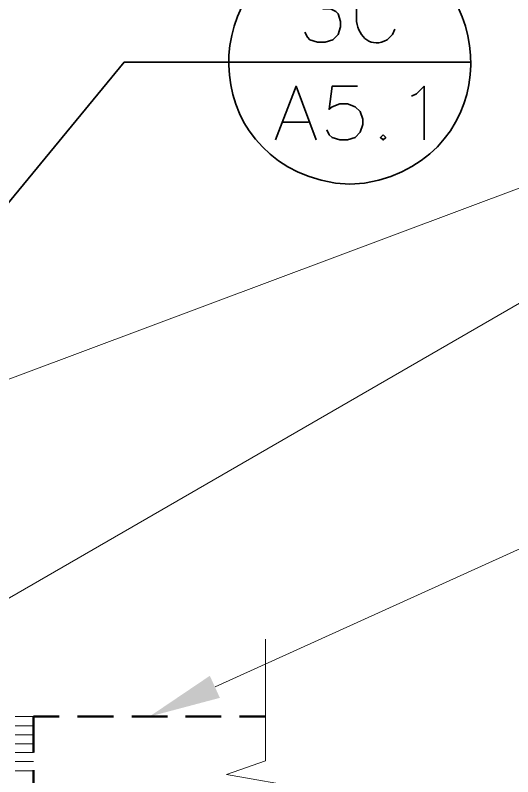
# Model space of a CAD drawing. Header units: inches. Extents: x 5 to 516, y -193 to 129.
# Drawn here: x 36.601 to 37.755, y -191.201 to -189.437 of the extents above; entities that cross this region are included whole.
import ezdxf

# ---------------------------------------------------------------- set-up
doc = ezdxf.new("R2010")
doc.units = ezdxf.units.IN
doc.header["$MEASUREMENT"] = 0
doc.layers.add('PDF7_Geometry', color=7, linetype='Continuous')
doc.layers.add('PDF7_Solid Fills', color=7, linetype='Continuous')

msp = doc.modelspace()

# ---------------------------------------------------------------- linework, layer by layer
at = {"layer": 'PDF7_Geometry', "lineweight": 15}
for points in [[(34.5835512, -191.0291176), (39.0824405, -189.3457841), (39.5824405, -189.3457841)], [(35.7524401, -191.2680067), (39.0824405, -189.3457843), (39.5824405, -189.3457843)], [(37.0646622, -190.992451), (39.0824401, -190.0791176), (39.5824403, -190.0791176)], [(37.1813297, -191.580229), (37.1813297, -191.2580067), (37.2757742, -191.2280067), (37.0913297, -191.1957845), (37.1813297, -191.1635623), (37.1813297, -190.8824511)], [(36.6435512, -191.06134), (36.601329, -191.06134)], [(36.6435512, -191.0824511), (36.601329, -191.0824511)], [(36.6435512, -191.1035622), (36.601329, -191.1035622)], [(36.6435512, -191.1246733), (36.601329, -191.1246733)], [(36.6435512, -191.1446733), (36.601329, -191.1446733)], [(36.6435512, -191.1657844), (36.601329, -191.1657844)], [(36.6435512, -191.1868955), (36.601329, -191.1868955)]]:
    msp.add_lwpolyline(points, dxfattribs=at)
at = {"layer": 'PDF7_Geometry', "lineweight": 35}
for points in [[(37.2846623, -189.3746734), (37.3502178, -189.3746734), (37.3146623, -189.4224512), (37.3324401, -189.4224512), (37.3446623, -189.4280068), (37.3502178, -189.4335623), (37.3557734, -189.4513401), (37.3557734, -189.4635623), (37.3502178, -189.4813401), (37.3379956, -189.4935623), (37.3202178, -189.4991179), (37.30244, -189.4991179), (37.2846623, -189.4935623), (37.2791067, -189.4880068), (37.27244, -189.4757845)], [(37.4635511, -189.4935622), (37.4757733, -189.48134), (37.4813289, -189.4691178)], [(36.3968853, -190.0991177), (36.853552, -189.5457844), (37.0957743, -189.5457844), (37.6579966, -189.5457844)], [(37.2046633, -189.7257844), (37.252441, -189.6013399), (37.2991077, -189.7257844)], [(37.3946635, -189.6013399), (37.3357746, -189.6013399), (37.3291079, -189.6546733), (37.3357746, -189.6491177), (37.3535523, -189.642451), (37.3713301, -189.642451), (37.3891079, -189.6491177), (37.4013301, -189.6602288), (37.4068857, -189.6780066), (37.4068857, -189.6902288), (37.4013301, -189.7080066), (37.3891079, -189.7202288), (37.3713301, -189.7257844), (37.3535523, -189.7257844), (37.3357746, -189.7202288), (37.3291079, -189.7135621), (37.3235523, -189.702451)], [(37.5202196, -189.6246732), (37.5313307, -189.6191176), (37.5491085, -189.6013398), (37.5491085, -189.7257843)], [(37.2224403, -189.6846733), (37.2813292, -189.6846733)], [(37.4446642, -189.8191175), (37.4113308, -189.8257842), (37.3768864, -189.8280064), (37.3435531, -189.8257842), (37.3102197, -189.8191175)]]:
    msp.add_lwpolyline(points, dxfattribs=at)
msp.add_lwpolyline([(37.4813289, -189.4046733), (37.4757733, -189.3924511), (37.4635511, -189.3802289, 0.508362924), (37.3979955, -189.4046733), (37.39244, -189.4224511), (37.39244, -189.45134)], format="xyb", dxfattribs=at)
msp.add_lwpolyline([(37.4546633, -189.7135621), (37.4479966, -189.7202288), (37.4546633, -189.7257843), (37.4602188, -189.7202288)], close=True, dxfattribs=at)
at = {"layer": 'PDF7_Geometry', "lineweight": 50}
for points in [[(36.703551, -191.06134), (36.643551, -191.06134)], [(36.6435512, -191.06134), (36.6435512, -191.1446733)], [(36.8291071, -191.06134), (36.7457738, -191.06134)], [(36.9546632, -191.06134), (36.8713299, -191.06134)], [(37.0791071, -191.06134), (36.9957738, -191.06134)], [(37.1813297, -191.06134), (37.1213297, -191.06134)], [(36.6435512, -191.1857844), (36.6435512, -191.2691178)]]:
    msp.add_lwpolyline(points, dxfattribs=at)
at = {"layer": 'PDF7_Geometry', "lineweight": 35}
for points in [[(37.3102197, -189.8191175), (37.0073308, -189.738062), (37.0332197, -189.3121175), (37.3435531, -189.2668953)], [(37.4113308, -189.2668953), (37.7206087, -189.3136175), (37.7460716, -189.7365249), (37.4446642, -189.8191175)], [(37.39244, -189.45134), (37.3987363, -189.4885252), (37.4269029, -189.5140252), (37.4635511, -189.4935622)]]:
    msp.add_open_spline(points, degree=3, dxfattribs=at)
at = {"layer": 'PDF7_Solid Fills', "lineweight": 50, "transparency": 33554559}
msp.add_solid([(37.0757751, -191.0180067), (36.9124417, -191.06134), (37.0524417, -190.9668956)], dxfattribs=at)

doc.saveas('drawing.dxf')
